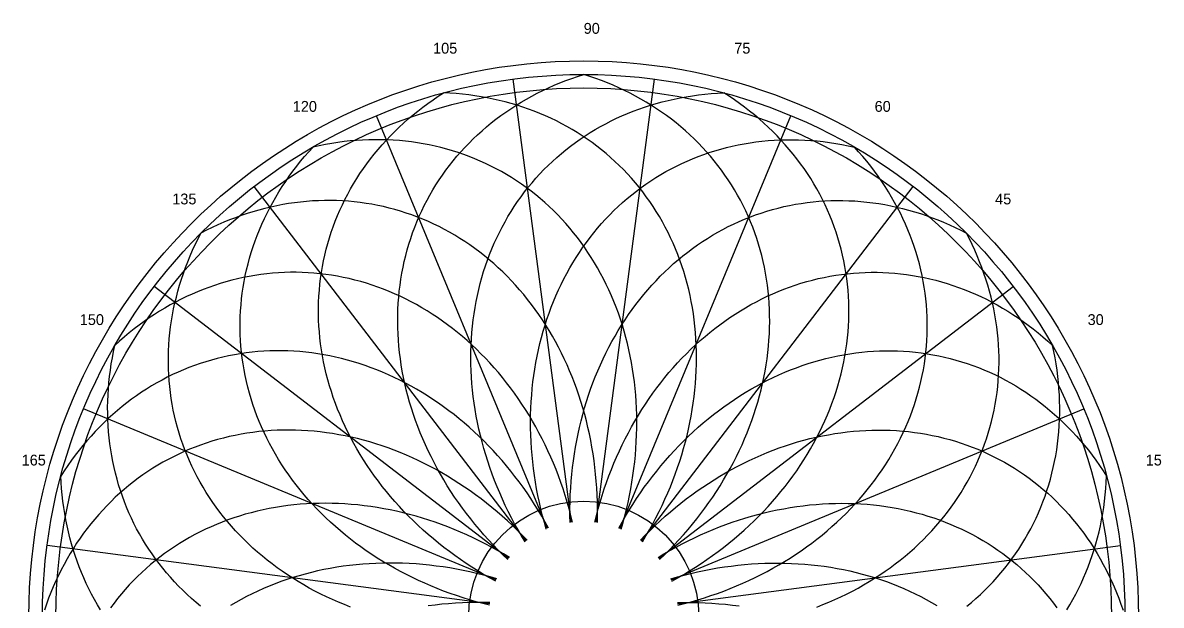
# Model space of a CAD drawing. Header units: millimetres. Extents: x -429 to 436, y -430 to 438.
# Drawn here: x -415 to 427, y 8 to 438 of the extents above; entities that cross this region are included whole.
import ezdxf

# ---------------------------------------------------------------- set-up
doc = ezdxf.new("R2010")
doc.units = ezdxf.units.MM

msp = doc.modelspace()

# ---------------------------------------------------------------- linework, layer by layer
at = {"layer": 'ARO'}
for radius in [410, 390]:
    msp.add_circle((0, 0), radius, dxfattribs=at)
at = {"layer": 'ARO_EJE'}
msp.add_circle((0, 0), 400, dxfattribs=at)
at = {"layer": 'CURVAS'}
for points in [[(-56.1105, 41.8523), (-59.7901, 45.4077), (-63.4004, 49.0214), (-66.9398, 52.6919), (-70.4068, 56.4177), (-73.8, 60.1971), (-77.1179, 64.0288), (-80.3593, 67.9109), (-83.5227, 71.842), (-86.6068, 75.8203), (-89.6104, 79.8444), (-92.5322, 83.9124), (-95.371, 88.0226), (-98.1256, 92.1735), (-100.7948, 96.3632), (-103.3776, 100.59), (-105.8729, 104.8521), (-108.2797, 109.1478), (-110.5968, 113.4753), (-112.8235, 117.8328), (-114.9587, 122.2185), (-117.0016, 126.6306), (-118.9512, 131.0671), (-120.807, 135.5264), (-122.5679, 140.0065), (-124.2333, 144.5055), (-125.8026, 149.0216), (-127.275, 153.553), (-128.6499, 158.0977), (-129.9268, 162.6538), (-131.1052, 167.2195), (-132.1845, 171.7928), (-133.1644, 176.3719), (-134.0443, 180.9548), (-134.8239, 185.5397), (-135.503, 190.1246), (-136.0812, 194.7076), (-136.5583, 199.2869), (-136.9341, 203.8605), (-137.2084, 208.4265), (-137.3811, 212.9831), (-137.4522, 217.5282), (-137.4216, 222.0601), (-137.2893, 226.5769), (-137.0554, 231.0767), (-136.7199, 235.5575), (-136.2831, 240.0176), (-135.7451, 244.4551), (-135.1062, 248.8681), (-134.3665, 253.2549), (-133.5264, 257.6135), (-132.5863, 261.9422), (-131.5465, 266.2392), (-130.4075, 270.5027), (-129.1697, 274.731), (-127.8337, 278.9221), (-126.4, 283.0745), (-124.8692, 287.1864), (-123.2419, 291.2561), (-121.5189, 295.2819), (-119.7008, 299.2621), (-117.7884, 303.195), (-115.7825, 307.0791), (-113.6839, 310.9127), (-111.4936, 314.6942), (-109.2123, 318.4221), (-106.8411, 322.0948), (-104.3809, 325.7108), (-101.8328, 329.2685), (-99.1978, 332.7665), (-96.477, 336.2034), (-93.6716, 339.5777), (-90.7827, 342.888), (-87.8115, 346.1329), (-84.7593, 349.3111), (-81.6272, 352.4213), (-78.4167, 355.4621), (-75.1291, 358.4323), (-71.7657, 361.3307), (-68.3279, 364.1561), (-64.8171, 366.9073), (-61.2348, 369.5831), (-57.5826, 372.1824), (-53.8619, 374.7042), (-50.0742, 377.1475), (-46.2211, 379.511), (-42.3044, 381.7941), (-38.3254, 383.9955), (-34.286, 386.1146), (-30.1878, 388.1503), (-26.0325, 390.1017), (-21.8218, 391.9683), (-17.5575, 393.749), (-13.2414, 395.4432), (-8.8752, 397.0502), (-4.4608, 398.5694), (0.0001, 400)], [(56.1105, 41.8523), (59.7901, 45.4077), (63.4004, 49.0214), (66.9398, 52.6919), (70.4068, 56.4177), (73.8, 60.1971), (77.1179, 64.0288), (80.3593, 67.9109), (83.5227, 71.842), (86.6068, 75.8203), (89.6104, 79.8444), (92.5322, 83.9124), (95.371, 88.0226), (98.1256, 92.1735), (100.7948, 96.3632), (103.3776, 100.59), (105.8729, 104.8521), (108.2797, 109.1478), (110.5968, 113.4753), (112.8235, 117.8328), (114.9587, 122.2185), (117.0016, 126.6306), (118.9512, 131.0671), (120.807, 135.5264), (122.5679, 140.0065), (124.2333, 144.5055), (125.8026, 149.0216), (127.275, 153.553), (128.6499, 158.0977), (129.9268, 162.6538), (131.1052, 167.2195), (132.1845, 171.7928), (133.1644, 176.3719), (134.0443, 180.9548), (134.8239, 185.5397), (135.503, 190.1246), (136.0812, 194.7076), (136.5583, 199.2869), (136.9341, 203.8605), (137.2084, 208.4265), (137.3811, 212.9831), (137.4522, 217.5282), (137.4216, 222.0601), (137.2893, 226.5769), (137.0554, 231.0767), (136.7199, 235.5575), (136.2831, 240.0176), (135.7451, 244.4551), (135.1062, 248.8681), (134.3665, 253.2549), (133.5264, 257.6135), (132.5863, 261.9422), (131.5465, 266.2392), (130.4075, 270.5027), (129.1697, 274.731), (127.8337, 278.9221), (126.4, 283.0745), (124.8692, 287.1864), (123.2419, 291.2561), (121.5189, 295.2819), (119.7008, 299.2621), (117.7884, 303.195), (115.7825, 307.0791), (113.6839, 310.9127), (111.4936, 314.6942), (109.2123, 318.4221), (106.8411, 322.0948), (104.3809, 325.7108), (101.8328, 329.2685), (99.1978, 332.7665), (96.477, 336.2034), (93.6716, 339.5777), (90.7827, 342.888), (87.8115, 346.1329), (84.7593, 349.3111), (81.6272, 352.4213), (78.4167, 355.4621), (75.1291, 358.4323), (71.7657, 361.3307), (68.3279, 364.1561), (64.8171, 366.9073), (61.2348, 369.5831), (57.5826, 372.1824), (53.8619, 374.7042), (50.0742, 377.1475), (46.2211, 379.511), (42.3044, 381.7941), (38.3254, 383.9955), (34.286, 386.1146), (30.1878, 388.1503), (26.0325, 390.1017), (21.8218, 391.9683), (17.5575, 393.749), (13.2414, 395.4432), (8.8752, 397.0502), (4.4608, 398.5694), (-0.0001, 400)], [(-65.0307, 25.9038), (-69.5052, 28.3857), (-73.9278, 30.9418), (-78.2965, 33.5712), (-82.6097, 36.2727), (-86.8655, 39.0451), (-91.0621, 41.8874), (-95.1978, 44.7984), (-99.2708, 47.7768), (-103.2795, 50.8213), (-107.2223, 53.9309), (-111.0974, 57.104), (-114.9032, 60.3395), (-118.6383, 63.636), (-122.301, 66.992), (-125.8897, 70.4063), (-129.4031, 73.8774), (-132.8397, 77.4039), (-136.1979, 80.9842), (-139.4765, 84.6169), (-142.6741, 88.3005), (-145.7892, 92.0335), (-148.8208, 95.8143), (-151.7674, 99.6413), (-154.6278, 103.513), (-157.4009, 107.4277), (-160.0856, 111.3838), (-162.6806, 115.3796), (-165.185, 119.4136), (-167.5976, 123.484), (-169.9175, 127.5891), (-172.1437, 131.7272), (-174.2753, 135.8967), (-176.3114, 140.0957), (-178.2511, 144.3226), (-180.0937, 148.5755), (-181.8384, 152.8527), (-183.4844, 157.1525), (-185.0311, 161.473), (-186.4779, 165.8124), (-187.824, 170.169), (-189.069, 174.5409), (-190.2124, 178.9263), (-191.2537, 183.3234), (-192.1924, 187.7304), (-193.0281, 192.1453), (-193.7605, 196.5665), (-194.3894, 200.9921), (-194.9144, 205.4201), (-195.3353, 209.8488), (-195.6519, 214.2764), (-195.8642, 218.7009), (-195.9719, 223.1206), (-195.9752, 227.5336), (-195.8739, 231.9381), (-195.6682, 236.3323), (-195.3581, 240.7143), (-194.9437, 245.0823), (-194.4252, 249.4344), (-193.8028, 253.769), (-193.0768, 258.0841), (-192.2475, 262.378), (-191.3153, 266.6489), (-190.2804, 270.8951), (-189.1434, 275.1146), (-187.9047, 279.3059), (-186.5648, 283.4672), (-185.1244, 287.5967), (-183.5839, 291.6927), (-181.944, 295.7535), (-180.2055, 299.7775), (-178.369, 303.7629), (-176.4353, 307.7081), (-174.4052, 311.6114), (-172.2795, 315.4713), (-170.0592, 319.2861), (-167.7451, 323.0543), (-165.3382, 326.7742), (-162.8396, 330.4444), (-160.2502, 334.0632), (-157.5711, 337.6293), (-154.8034, 341.1411), (-151.9484, 344.5971), (-149.0071, 347.996), (-145.9809, 351.3363), (-142.8709, 354.6166), (-139.6784, 357.8356), (-136.4049, 360.9919), (-133.0516, 364.0841), (-129.6199, 367.1112), (-126.1112, 370.0716), (-122.5271, 372.9644), (-118.869, 375.7881), (-115.1384, 378.5417), (-111.3369, 381.224), (-107.4661, 383.8339), (-103.5275, 386.3703)], [(43.3664, 54.9487), (46.0005, 59.3353), (48.5524, 63.7603), (51.0212, 68.2218), (53.4058, 72.7179), (55.7051, 77.2468), (57.9184, 81.8066), (60.0445, 86.3954), (62.0827, 91.0113), (64.032, 95.6523), (65.8918, 100.3166), (67.6611, 105.0022), (69.3394, 109.7072), (70.9258, 114.4295), (72.4197, 119.1673), (73.8205, 123.9185), (75.1277, 128.6813), (76.3406, 133.4536), (77.4588, 138.2333), (78.4817, 143.0187), (79.4091, 147.8075), (80.2404, 152.598), (80.9754, 157.388), (81.6138, 162.1756), (82.1551, 166.9588), (82.5994, 171.7355), (82.9463, 176.504), (83.1957, 181.262), (83.3476, 186.0077), (83.4018, 190.739), (83.3583, 195.4541), (83.2172, 200.151), (82.9785, 204.8276), (82.6423, 209.4822), (82.2087, 214.1126), (81.678, 218.717), (81.0503, 223.2936), (80.3259, 227.8403), (79.5052, 232.3553), (78.5884, 236.8367), (77.5759, 241.2827), (76.4682, 245.6914), (75.2656, 250.0609), (73.9688, 254.3896), (72.5783, 258.6754), (71.0946, 262.9168), (69.5183, 267.1119), (67.8501, 271.2589), (66.0907, 275.3562), (64.2409, 279.402), (62.3013, 283.3947), (60.2729, 287.3326), (58.1564, 291.2141), (55.9527, 295.0375), (53.6627, 298.8013), (51.2875, 302.5039), (48.8279, 306.1437), (46.2851, 309.7193), (43.6599, 313.2291), (40.9537, 316.6718), (38.1674, 320.0458), (35.3022, 323.3498), (32.3594, 326.5824), (29.3401, 329.7422), (26.2457, 332.828), (23.0773, 335.8384), (19.8363, 338.7722), (16.5241, 341.6282), (13.142, 344.4052), (9.6914, 347.1021), (6.1738, 349.7176), (2.5906, 352.2508), (-1.0566, 354.7006), (-4.7664, 357.066), (-8.5372, 359.3459), (-12.3675, 361.5395), (-16.2556, 363.6457), (-20.2, 365.6639), (-24.199, 367.593), (-28.2509, 369.4323), (-32.3541, 371.1811), (-36.5068, 372.8386), (-40.7074, 374.4041), (-44.954, 375.877), (-49.245, 377.2566), (-53.5785, 378.5424), (-57.9527, 379.7339), (-62.3658, 380.8306), (-66.816, 381.8319), (-71.3015, 382.7375), (-75.8203, 383.5471), (-80.3706, 384.2602), (-84.9505, 384.8766), (-89.5581, 385.396), (-94.1914, 385.8181), (-98.8486, 386.143), (-103.5277, 386.3703)], [(-43.3664, 54.9487), (-46.0005, 59.3353), (-48.5524, 63.7603), (-51.0212, 68.2218), (-53.4058, 72.7179), (-55.7051, 77.2468), (-57.9184, 81.8066), (-60.0445, 86.3954), (-62.0827, 91.0113), (-64.032, 95.6523), (-65.8918, 100.3166), (-67.6611, 105.0022), (-69.3394, 109.7072), (-70.9258, 114.4295), (-72.4197, 119.1673), (-73.8205, 123.9185), (-75.1277, 128.6813), (-76.3406, 133.4536), (-77.4588, 138.2333), (-78.4817, 143.0187), (-79.4091, 147.8075), (-80.2404, 152.598), (-80.9754, 157.388), (-81.6138, 162.1756), (-82.1551, 166.9588), (-82.5994, 171.7355), (-82.9463, 176.504), (-83.1957, 181.262), (-83.3476, 186.0077), (-83.4018, 190.739), (-83.3583, 195.4541), (-83.2172, 200.151), (-82.9785, 204.8276), (-82.6423, 209.4822), (-82.2087, 214.1126), (-81.678, 218.717), (-81.0503, 223.2936), (-80.3259, 227.8403), (-79.5052, 232.3553), (-78.5884, 236.8367), (-77.5759, 241.2827), (-76.4682, 245.6914), (-75.2656, 250.0609), (-73.9688, 254.3896), (-72.5783, 258.6754), (-71.0946, 262.9168), (-69.5183, 267.1119), (-67.8501, 271.2589), (-66.0907, 275.3562), (-64.2409, 279.402), (-62.3013, 283.3947), (-60.2729, 287.3326), (-58.1564, 291.2141), (-55.9527, 295.0375), (-53.6627, 298.8013), (-51.2875, 302.5039), (-48.8279, 306.1437), (-46.2851, 309.7193), (-43.6599, 313.2291), (-40.9537, 316.6718), (-38.1674, 320.0458), (-35.3022, 323.3498), (-32.3594, 326.5824), (-29.3401, 329.7422), (-26.2457, 332.828), (-23.0773, 335.8384), (-19.8363, 338.7722), (-16.5241, 341.6282), (-13.142, 344.4052), (-9.6914, 347.1021), (-6.1738, 349.7176), (-2.5906, 352.2508), (1.0566, 354.7006), (4.7664, 357.066), (8.5372, 359.3459), (12.3675, 361.5395), (16.2556, 363.6457), (20.2, 365.6639), (24.199, 367.593), (28.2509, 369.4323), (32.3541, 371.1811), (36.5068, 372.8386), (40.7074, 374.4041), (44.954, 375.877), (49.245, 377.2566), (53.5785, 378.5424), (57.9527, 379.7339), (62.3658, 380.8306), (66.816, 381.8319), (71.3015, 382.7375), (75.8203, 383.5471), (80.3706, 384.2602), (84.9505, 384.8766), (89.5581, 385.396), (94.1914, 385.8181), (98.8486, 386.143), (103.5277, 386.3703)], [(65.0307, 25.9038), (69.5052, 28.3857), (73.9278, 30.9418), (78.2965, 33.5712), (82.6097, 36.2727), (86.8655, 39.0451), (91.0621, 41.8874), (95.1978, 44.7984), (99.2708, 47.7768), (103.2795, 50.8213), (107.2223, 53.9309), (111.0974, 57.104), (114.9032, 60.3395), (118.6383, 63.636), (122.301, 66.992), (125.8897, 70.4063), (129.4031, 73.8774), (132.8397, 77.4039), (136.1979, 80.9842), (139.4765, 84.6169), (142.6741, 88.3005), (145.7892, 92.0335), (148.8208, 95.8143), (151.7674, 99.6413), (154.6278, 103.513), (157.4009, 107.4277), (160.0856, 111.3838), (162.6806, 115.3796), (165.185, 119.4136), (167.5976, 123.484), (169.9175, 127.5891), (172.1437, 131.7272), (174.2753, 135.8967), (176.3114, 140.0957), (178.2511, 144.3226), (180.0937, 148.5755), (181.8384, 152.8527), (183.4844, 157.1525), (185.0311, 161.473), (186.4779, 165.8124), (187.824, 170.169), (189.069, 174.5409), (190.2124, 178.9263), (191.2537, 183.3234), (192.1924, 187.7304), (193.0281, 192.1453), (193.7605, 196.5665), (194.3894, 200.9921), (194.9144, 205.4201), (195.3353, 209.8488), (195.6519, 214.2764), (195.8642, 218.7009), (195.9719, 223.1206), (195.9752, 227.5336), (195.8739, 231.9381), (195.6682, 236.3323), (195.3581, 240.7143), (194.9437, 245.0823), (194.4252, 249.4344), (193.8028, 253.769), (193.0768, 258.0841), (192.2475, 262.378), (191.3153, 266.6489), (190.2804, 270.8951), (189.1434, 275.1146), (187.9047, 279.3059), (186.5648, 283.4672), (185.1244, 287.5967), (183.5839, 291.6927), (181.944, 295.7535), (180.2055, 299.7775), (178.369, 303.7629), (176.4353, 307.7081), (174.4052, 311.6114), (172.2795, 315.4713), (170.0592, 319.2861), (167.7451, 323.0543), (165.3382, 326.7742), (162.8396, 330.4444), (160.2502, 334.0632), (157.5711, 337.6293), (154.8034, 341.1411), (151.9484, 344.5971), (149.0071, 347.996), (145.9809, 351.3363), (142.8709, 354.6166), (139.6784, 357.8356), (136.4049, 360.9919), (133.0516, 364.0841), (129.6199, 367.1112), (126.1112, 370.0716), (122.5271, 372.9644), (118.869, 375.7881), (115.1384, 378.5417), (111.3369, 381.224), (107.4661, 383.8339), (103.5275, 386.3703)], [(-69.5192, 8.1899), (-74.4837, 9.4292), (-79.4171, 10.7536), (-84.3175, 12.1627), (-89.1829, 13.6558), (-94.0112, 15.2323), (-98.8005, 16.8916), (-103.5486, 18.6329), (-108.2538, 20.4556), (-112.9139, 22.3589), (-117.5271, 24.342), (-122.0914, 26.4041), (-126.605, 28.5443), (-131.066, 30.7618), (-135.4725, 33.0555), (-139.8226, 35.4246), (-144.1147, 37.8681), (-148.3469, 40.385), (-152.5173, 42.9741), (-156.6244, 45.6345), (-160.6664, 48.365), (-164.6416, 51.1645), (-168.5484, 54.0319), (-172.3851, 56.9658), (-176.1501, 59.9652), (-179.8419, 63.0288), (-183.459, 66.1553), (-186.9998, 69.3433), (-190.4629, 72.5916), (-193.8468, 75.8989), (-197.1502, 79.2637), (-200.3716, 82.6847), (-203.5097, 86.1604), (-206.5632, 89.6893), (-209.5308, 93.2701), (-212.4114, 96.9012), (-215.2036, 100.5812), (-217.9064, 104.3084), (-220.5186, 108.0813), (-223.0392, 111.8985), (-225.467, 115.7582), (-227.8012, 119.6589), (-230.0406, 123.5989), (-232.1844, 127.5767), (-234.2318, 131.5906), (-236.1817, 135.6388), (-238.0335, 139.7198), (-239.7863, 143.8317), (-241.4395, 147.973), (-242.9922, 152.1419), (-244.444, 156.3366), (-245.7942, 160.5555), (-247.0422, 164.7967), (-248.1876, 169.0585), (-249.2297, 173.3391), (-250.1683, 177.6368), (-251.0028, 181.9497), (-251.7331, 186.2761), (-252.3587, 190.6142), (-252.8794, 194.9621), (-253.295, 199.3181), (-253.6053, 203.6804), (-253.8102, 208.047), (-253.9095, 212.4163), (-253.9034, 216.7864), (-253.7917, 221.1555), (-253.5745, 225.5217), (-253.2519, 229.8834), (-252.8241, 234.2385), (-252.2911, 238.5854), (-251.6532, 242.9222), (-250.9108, 247.2471), (-250.0641, 251.5583), (-249.1134, 255.8541), (-248.0592, 260.1326), (-246.9019, 264.3922), (-245.6419, 268.6308), (-244.2799, 272.847), (-242.8162, 277.0388), (-241.2517, 281.2045), (-239.5869, 285.3425), (-237.8225, 289.4509), (-235.9592, 293.5281), (-233.9978, 297.5724), (-231.9392, 301.5822), (-229.7842, 305.5556), (-227.5337, 309.4912), (-225.1886, 313.3872), (-222.7498, 317.242), (-220.2185, 321.0541), (-217.5957, 324.8218), (-214.8824, 328.5435), (-212.0798, 332.2179), (-209.189, 335.8432), (-206.2113, 339.418), (-203.1478, 342.9408), (-199.9999, 346.4102)], [(27.6669, 64.3004), (29.0759, 69.2193), (30.3957, 74.154), (31.6256, 79.1024), (32.7652, 84.0626), (33.8141, 89.0322), (34.7717, 94.0095), (35.6378, 98.9922), (36.4118, 103.9783), (37.0935, 108.9658), (37.6827, 113.9525), (38.1791, 118.9363), (38.5824, 123.9153), (38.8925, 128.8874), (39.1093, 133.8504), (39.2327, 138.8023), (39.2626, 143.7411), (39.199, 148.6646), (39.042, 153.571), (38.7916, 158.458), (38.4479, 163.3237), (38.011, 168.1661), (37.4812, 172.9831), (36.8587, 177.7728), (36.1437, 182.5331), (35.3364, 187.2621), (34.4374, 191.9578), (33.4469, 196.6183), (32.3653, 201.2416), (31.193, 205.8257), (29.9307, 210.3689), (28.5788, 214.8692), (27.1378, 219.3247), (25.6083, 223.7336), (23.9911, 228.0941), (22.2868, 232.4043), (20.496, 236.6624), (18.6195, 240.8667), (16.6581, 245.0154), (14.6127, 249.1069), (12.484, 253.1393), (10.273, 257.111), (7.9805, 261.0205), (5.6076, 264.866), (3.1551, 268.6459), (0.6242, 272.3587), (-1.9841, 276.0029), (-4.6688, 279.5769), (-7.4287, 283.0792), (-10.2626, 286.5084), (-13.1695, 289.863), (-16.148, 293.1418), (-19.197, 296.3432), (-22.3152, 299.466), (-25.5012, 302.5088), (-28.7539, 305.4705), (-32.0717, 308.3497), (-35.4533, 311.1453), (-38.8974, 313.8561), (-42.4025, 316.481), (-45.9671, 319.019), (-49.5897, 321.4688), (-53.2689, 323.8296), (-57.0032, 326.1003), (-60.7909, 328.28), (-64.6304, 330.3678), (-68.5203, 332.3628), (-72.4589, 334.2643), (-76.4445, 336.0713), (-80.4755, 337.7832), (-84.5502, 339.3992), (-88.6669, 340.9187), (-92.8239, 342.341), (-97.0195, 343.6656), (-101.2519, 344.8919), (-105.5194, 346.0194), (-109.8202, 347.0475), (-114.1525, 347.976), (-118.5145, 348.8044), (-122.9044, 349.5324), (-127.3204, 350.1595), (-131.7606, 350.6858), (-136.2232, 351.1107), (-140.7064, 351.4343), (-145.2082, 351.6564), (-149.7268, 351.7768), (-154.2604, 351.7955), (-158.807, 351.7126), (-163.3647, 351.528), (-167.9317, 351.2419), (-172.5061, 350.8543), (-177.0859, 350.3654), (-181.6692, 349.7754), (-186.2543, 349.0846), (-190.839, 348.2932), (-195.4216, 347.4016), (-200.0001, 346.4101)], [(-27.6669, 64.3004), (-29.0759, 69.2193), (-30.3957, 74.154), (-31.6256, 79.1024), (-32.7652, 84.0626), (-33.8141, 89.0322), (-34.7717, 94.0095), (-35.6378, 98.9922), (-36.4118, 103.9783), (-37.0935, 108.9658), (-37.6827, 113.9525), (-38.1791, 118.9363), (-38.5824, 123.9153), (-38.8925, 128.8874), (-39.1093, 133.8504), (-39.2327, 138.8023), (-39.2626, 143.7411), (-39.199, 148.6646), (-39.042, 153.571), (-38.7916, 158.458), (-38.4479, 163.3237), (-38.011, 168.1661), (-37.4812, 172.9831), (-36.8587, 177.7728), (-36.1437, 182.5331), (-35.3364, 187.2621), (-34.4374, 191.9578), (-33.4469, 196.6183), (-32.3653, 201.2416), (-31.193, 205.8257), (-29.9307, 210.3689), (-28.5788, 214.8692), (-27.1378, 219.3247), (-25.6083, 223.7336), (-23.9911, 228.0941), (-22.2868, 232.4043), (-20.496, 236.6624), (-18.6195, 240.8667), (-16.6581, 245.0154), (-14.6127, 249.1069), (-12.484, 253.1393), (-10.273, 257.111), (-7.9805, 261.0205), (-5.6076, 264.866), (-3.1551, 268.6459), (-0.6242, 272.3587), (1.9841, 276.0029), (4.6688, 279.5769), (7.4287, 283.0792), (10.2626, 286.5084), (13.1695, 289.863), (16.148, 293.1418), (19.197, 296.3432), (22.3152, 299.466), (25.5012, 302.5088), (28.7539, 305.4705), (32.0717, 308.3497), (35.4533, 311.1453), (38.8974, 313.8561), (42.4025, 316.481), (45.9671, 319.019), (49.5897, 321.4688), (53.2689, 323.8296), (57.0032, 326.1003), (60.7909, 328.28), (64.6304, 330.3678), (68.5203, 332.3628), (72.4589, 334.2643), (76.4445, 336.0713), (80.4755, 337.7832), (84.5502, 339.3992), (88.6669, 340.9187), (92.8239, 342.341), (97.0195, 343.6656), (101.2519, 344.8919), (105.5194, 346.0194), (109.8202, 347.0475), (114.1525, 347.976), (118.5145, 348.8044), (122.9044, 349.5324), (127.3204, 350.1595), (131.7606, 350.6858), (136.2232, 351.1107), (140.7064, 351.4343), (145.2082, 351.6564), (149.7268, 351.7768), (154.2604, 351.7955), (158.807, 351.7126), (163.3647, 351.528), (167.9317, 351.2419), (172.5061, 350.8543), (177.0859, 350.3654), (181.6692, 349.7754), (186.2543, 349.0846), (190.839, 348.2932), (195.4216, 347.4016), (200.0001, 346.4101)], [(69.5192, 8.1899), (74.4837, 9.4292), (79.4171, 10.7536), (84.3175, 12.1627), (89.1829, 13.6558), (94.0112, 15.2323), (98.8005, 16.8916), (103.5486, 18.6329), (108.2538, 20.4556), (112.9139, 22.3589), (117.5271, 24.342), (122.0914, 26.4041), (126.605, 28.5443), (131.066, 30.7618), (135.4725, 33.0555), (139.8226, 35.4246), (144.1147, 37.8681), (148.3469, 40.385), (152.5173, 42.9741), (156.6244, 45.6345), (160.6664, 48.365), (164.6416, 51.1645), (168.5484, 54.0319), (172.3851, 56.9658), (176.1501, 59.9652), (179.8419, 63.0288), (183.459, 66.1553), (186.9998, 69.3433), (190.4629, 72.5916), (193.8468, 75.8989), (197.1502, 79.2637), (200.3716, 82.6847), (203.5097, 86.1604), (206.5632, 89.6893), (209.5308, 93.2701), (212.4114, 96.9012), (215.2036, 100.5812), (217.9064, 104.3084), (220.5186, 108.0813), (223.0392, 111.8985), (225.467, 115.7582), (227.8012, 119.6589), (230.0406, 123.5989), (232.1844, 127.5767), (234.2318, 131.5906), (236.1817, 135.6388), (238.0335, 139.7198), (239.7863, 143.8317), (241.4395, 147.973), (242.9922, 152.1419), (244.444, 156.3366), (245.7942, 160.5555), (247.0422, 164.7967), (248.1876, 169.0585), (249.2297, 173.3391), (250.1683, 177.6368), (251.0028, 181.9497), (251.7331, 186.2761), (252.3587, 190.6142), (252.8794, 194.9621), (253.295, 199.3181), (253.6053, 203.6804), (253.8102, 208.047), (253.9095, 212.4163), (253.9034, 216.7864), (253.7917, 221.1555), (253.5745, 225.5217), (253.2519, 229.8834), (252.8241, 234.2385), (252.2911, 238.5854), (251.6532, 242.9222), (250.9108, 247.2471), (250.0641, 251.5583), (249.1134, 255.8541), (248.0592, 260.1326), (246.9019, 264.3922), (245.6419, 268.6308), (244.2799, 272.847), (242.8162, 277.0388), (241.2517, 281.2045), (239.5869, 285.3425), (237.8225, 289.4509), (235.9592, 293.5281), (233.9978, 297.5724), (231.9392, 301.5822), (229.7842, 305.5556), (227.5337, 309.4912), (225.1886, 313.3872), (222.7498, 317.242), (220.2185, 321.0541), (217.5957, 324.8218), (214.8824, 328.5435), (212.0798, 332.2179), (209.189, 335.8432), (206.2113, 339.418), (203.1478, 342.9408), (199.9999, 346.4102)], [(10.082, 69.2701), (10.1699, 74.3861), (10.1675, 79.4943), (10.0748, 84.5924), (9.8918, 89.6785), (9.6187, 94.7503), (9.2555, 99.8058), (8.8024, 104.8429), (8.2595, 109.8594), (7.6272, 114.8534), (6.9056, 119.8226), (6.0952, 124.7652), (5.1961, 129.6789), (4.2088, 134.5618), (3.1337, 139.4118), (1.9712, 144.2269), (0.7218, 149.0051), (-0.6139, 153.7445), (-2.0354, 158.443), (-3.5421, 163.0987), (-5.1335, 167.7096), (-6.8087, 172.2739), (-8.5672, 176.7897), (-10.4082, 181.2551), (-12.3309, 185.6681), (-14.3346, 190.027), (-16.4184, 194.3301), (-18.5814, 198.5754), (-20.8227, 202.7612), (-23.1415, 206.8858), (-25.5367, 210.9474), (-28.0073, 214.9444), (-30.5523, 218.8752), (-33.1708, 222.738), (-35.8614, 226.5313), (-38.6233, 230.2535), (-41.4551, 233.903), (-44.3558, 237.4784), (-47.3241, 240.9782), (-50.3588, 244.4008), (-53.4587, 247.7449), (-56.6223, 251.009), (-59.8485, 254.1919), (-63.1359, 257.2922), (-66.4831, 260.3087), (-69.8887, 263.2399), (-73.3513, 266.0848), (-76.8695, 268.8422), (-80.4418, 271.5108), (-84.0668, 274.0897), (-87.7428, 276.5777), (-91.4685, 278.9738), (-95.2421, 281.277), (-99.0623, 283.4863), (-102.9274, 285.6009), (-106.8357, 287.6198), (-110.7856, 289.5422), (-114.7756, 291.3673), (-118.804, 293.0943), (-122.869, 294.7226), (-126.969, 296.2515), (-131.1023, 297.6802), (-135.2671, 299.0083), (-139.4618, 300.2352), (-143.6846, 301.3603), (-147.9337, 302.3832), (-152.2074, 303.3035), (-156.5039, 304.1208), (-160.8213, 304.8347), (-165.158, 305.4449), (-169.5122, 305.9513), (-173.8819, 306.3535), (-178.2654, 306.6515), (-182.6608, 306.845), (-187.0664, 306.9341), (-191.4803, 306.9186), (-195.9007, 306.7986), (-200.3256, 306.5742), (-204.7534, 306.2454), (-209.1822, 305.8123), (-213.61, 305.2752), (-218.0351, 304.6343), (-222.4557, 303.8898), (-226.8698, 303.042), (-231.2757, 302.0913), (-235.6715, 301.0381), (-240.0555, 299.8829), (-244.4257, 298.626), (-248.7803, 297.2681), (-253.1177, 295.8097), (-257.4358, 294.2513), (-261.733, 292.5938), (-266.0075, 290.8376), (-270.2575, 288.9837), (-274.4812, 287.0326), (-278.6769, 284.9854), (-282.8428, 282.8426)], [(-10.082, 69.2701), (-10.1699, 74.3861), (-10.1675, 79.4943), (-10.0748, 84.5924), (-9.8918, 89.6785), (-9.6187, 94.7503), (-9.2555, 99.8058), (-8.8024, 104.8429), (-8.2595, 109.8594), (-7.6272, 114.8534), (-6.9056, 119.8226), (-6.0952, 124.7652), (-5.1961, 129.6789), (-4.2088, 134.5618), (-3.1337, 139.4118), (-1.9712, 144.2269), (-0.7218, 149.0051), (0.6139, 153.7445), (2.0354, 158.443), (3.5421, 163.0987), (5.1335, 167.7096), (6.8087, 172.2739), (8.5672, 176.7897), (10.4082, 181.2551), (12.3309, 185.6681), (14.3346, 190.027), (16.4184, 194.3301), (18.5814, 198.5754), (20.8227, 202.7612), (23.1415, 206.8858), (25.5367, 210.9474), (28.0073, 214.9444), (30.5523, 218.8752), (33.1708, 222.738), (35.8614, 226.5313), (38.6233, 230.2535), (41.4551, 233.903), (44.3558, 237.4784), (47.3241, 240.9782), (50.3588, 244.4008), (53.4587, 247.7449), (56.6223, 251.009), (59.8485, 254.1919), (63.1359, 257.2922), (66.4831, 260.3087), (69.8887, 263.2399), (73.3513, 266.0848), (76.8695, 268.8422), (80.4418, 271.5108), (84.0668, 274.0897), (87.7428, 276.5777), (91.4685, 278.9738), (95.2421, 281.277), (99.0623, 283.4863), (102.9274, 285.6009), (106.8357, 287.6198), (110.7856, 289.5422), (114.7756, 291.3673), (118.804, 293.0943), (122.869, 294.7226), (126.969, 296.2515), (131.1023, 297.6802), (135.2671, 299.0083), (139.4618, 300.2352), (143.6846, 301.3603), (147.9337, 302.3832), (152.2074, 303.3035), (156.5039, 304.1208), (160.8213, 304.8347), (165.158, 305.4449), (169.5122, 305.9513), (173.8819, 306.3535), (178.2654, 306.6515), (182.6608, 306.845), (187.0664, 306.9341), (191.4803, 306.9186), (195.9007, 306.7986), (200.3256, 306.5742), (204.7534, 306.2454), (209.1822, 305.8123), (213.61, 305.2752), (218.0351, 304.6343), (222.4557, 303.8898), (226.8698, 303.042), (231.2757, 302.0913), (235.6715, 301.0381), (240.0555, 299.8829), (244.4257, 298.626), (248.7803, 297.2681), (253.1177, 295.8097), (257.4358, 294.2513), (261.733, 292.5938), (266.0075, 290.8376), (270.2575, 288.9837), (274.4812, 287.0326), (278.6769, 284.9854), (282.8428, 282.8426)], [(-172.2739, 6.8087), (-176.7897, 8.5672), (-181.2551, 10.4082), (-185.6681, 12.3309), (-190.027, 14.3346), (-194.3301, 16.4184), (-198.5754, 18.5814), (-202.7612, 20.8227), (-206.8858, 23.1415), (-210.9474, 25.5367), (-214.9444, 28.0073), (-218.8752, 30.5523), (-222.738, 33.1708), (-226.5313, 35.8614), (-230.2535, 38.6233), (-233.903, 41.4551), (-237.4784, 44.3558), (-240.9782, 47.3241), (-244.4008, 50.3588), (-247.7449, 53.4587), (-251.009, 56.6223), (-254.1919, 59.8485), (-257.2922, 63.1359), (-260.3087, 66.4831), (-263.2399, 69.8887), (-266.0848, 73.3513), (-268.8422, 76.8695), (-271.5108, 80.4418), (-274.0897, 84.0668), (-276.5777, 87.7428), (-278.9738, 91.4685), (-281.277, 95.2421), (-283.4863, 99.0623), (-285.6009, 102.9274), (-287.6198, 106.8357), (-289.5422, 110.7856), (-291.3673, 114.7756), (-293.0943, 118.804), (-294.7226, 122.869), (-296.2515, 126.969), (-297.6802, 131.1023), (-299.0083, 135.2671), (-300.2352, 139.4618), (-301.3603, 143.6846), (-302.3832, 147.9337), (-303.3035, 152.2074), (-304.1208, 156.5039), (-304.8347, 160.8213), (-305.4449, 165.158), (-305.9513, 169.5122), (-306.3535, 173.8819), (-306.6515, 178.2654), (-306.845, 182.6608), (-306.9341, 187.0664), (-306.9186, 191.4803), (-306.7986, 195.9007), (-306.5742, 200.3256), (-306.2454, 204.7534), (-305.8123, 209.1822), (-305.2752, 213.61), (-304.6343, 218.0351), (-303.8898, 222.4557), (-303.042, 226.8698), (-302.0913, 231.2757), (-301.0381, 235.6715), (-299.8829, 240.0555), (-298.626, 244.4257), (-297.2681, 248.7803), (-295.8097, 253.1177), (-294.2513, 257.4358), (-292.5938, 261.733), (-290.8376, 266.0075), (-288.9837, 270.2575), (-287.0326, 274.4812), (-284.9854, 278.6769), (-282.8426, 282.8428)], [(172.2739, 6.8087), (176.7897, 8.5672), (181.2551, 10.4082), (185.6681, 12.3309), (190.027, 14.3346), (194.3301, 16.4184), (198.5754, 18.5814), (202.7612, 20.8227), (206.8858, 23.1415), (210.9474, 25.5367), (214.9444, 28.0073), (218.8752, 30.5523), (222.738, 33.1708), (226.5313, 35.8614), (230.2535, 38.6233), (233.903, 41.4551), (237.4784, 44.3558), (240.9782, 47.3241), (244.4008, 50.3588), (247.7449, 53.4587), (251.009, 56.6223), (254.1919, 59.8485), (257.2922, 63.1359), (260.3087, 66.4831), (263.2399, 69.8887), (266.0848, 73.3513), (268.8422, 76.8695), (271.5108, 80.4418), (274.0897, 84.0668), (276.5777, 87.7428), (278.9738, 91.4685), (281.277, 95.2421), (283.4863, 99.0623), (285.6009, 102.9274), (287.6198, 106.8357), (289.5422, 110.7856), (291.3673, 114.7756), (293.0943, 118.804), (294.7226, 122.869), (296.2515, 126.969), (297.6802, 131.1023), (299.0083, 135.2671), (300.2352, 139.4618), (301.3603, 143.6846), (302.3832, 147.9337), (303.3035, 152.2074), (304.1208, 156.5039), (304.8347, 160.8213), (305.4449, 165.158), (305.9513, 169.5122), (306.3535, 173.8819), (306.6515, 178.2654), (306.845, 182.6608), (306.9341, 187.0664), (306.9186, 191.4803), (306.7986, 195.9007), (306.5742, 200.3256), (306.2454, 204.7534), (305.8123, 209.1822), (305.2752, 213.61), (304.6343, 218.0351), (303.8898, 222.4557), (303.042, 226.8698), (302.0913, 231.2757), (301.0381, 235.6715), (299.8829, 240.0555), (298.626, 244.4257), (297.2681, 248.7803), (295.8097, 253.1177), (294.2513, 257.4358), (292.5938, 261.733), (290.8376, 266.0075), (288.9837, 270.2575), (287.0326, 274.4812), (284.9854, 278.6769), (282.8426, 282.8428)], [(-8.1899, 69.5192), (-9.4292, 74.4837), (-10.7536, 79.4171), (-12.1627, 84.3175), (-13.6558, 89.1829), (-15.2323, 94.0112), (-16.8916, 98.8005), (-18.6329, 103.5486), (-20.4556, 108.2538), (-22.3589, 112.9139), (-24.342, 117.5271), (-26.4041, 122.0914), (-28.5443, 126.605), (-30.7618, 131.066), (-33.0555, 135.4725), (-35.4246, 139.8226), (-37.8681, 144.1147), (-40.385, 148.3469), (-42.9741, 152.5173), (-45.6345, 156.6244), (-48.365, 160.6664), (-51.1645, 164.6416), (-54.0319, 168.5484), (-56.9658, 172.3851), (-59.9652, 176.1501), (-63.0288, 179.8419), (-66.1553, 183.459), (-69.3433, 186.9998), (-72.5916, 190.4629), (-75.8989, 193.8468), (-79.2637, 197.1502), (-82.6847, 200.3716), (-86.1604, 203.5097), (-89.6893, 206.5632), (-93.2701, 209.5308), (-96.9012, 212.4114), (-100.5812, 215.2036), (-104.3084, 217.9064), (-108.0813, 220.5186), (-111.8985, 223.0392), (-115.7582, 225.467), (-119.6589, 227.8012), (-123.5989, 230.0406), (-127.5767, 232.1844), (-131.5906, 234.2318), (-135.6388, 236.1817), (-139.7198, 238.0335), (-143.8317, 239.7863), (-147.973, 241.4395), (-152.1419, 242.9922), (-156.3366, 244.444), (-160.5555, 245.7942), (-164.7967, 247.0422), (-169.0585, 248.1876), (-173.3391, 249.2297), (-177.6368, 250.1683), (-181.9497, 251.0028), (-186.2761, 251.7331), (-190.6142, 252.3587), (-194.9621, 252.8794), (-199.3181, 253.295), (-203.6804, 253.6053), (-208.047, 253.8102), (-212.4163, 253.9095), (-216.7864, 253.9034), (-221.1555, 253.7917), (-225.5217, 253.5745), (-229.8834, 253.2519), (-234.2385, 252.8241), (-238.5854, 252.2911), (-242.9222, 251.6532), (-247.2471, 250.9108), (-251.5583, 250.0641), (-255.8541, 249.1134), (-260.1326, 248.0592), (-264.3922, 246.9019), (-268.6308, 245.6419), (-272.847, 244.2799), (-277.0388, 242.8162), (-281.2045, 241.2517), (-285.3425, 239.5869), (-289.4509, 237.8225), (-293.5281, 235.9592), (-297.5724, 233.9978), (-301.5822, 231.9392), (-305.5556, 229.7842), (-309.4912, 227.5337), (-313.3872, 225.1886), (-317.242, 222.7498), (-321.0541, 220.2185), (-324.8218, 217.5957), (-328.5435, 214.8824), (-332.2179, 212.0798), (-335.8432, 209.189), (-339.418, 206.2113), (-342.9408, 203.1478), (-346.4102, 199.9999)], [(8.1899, 69.5192), (9.4292, 74.4837), (10.7536, 79.4171), (12.1627, 84.3175), (13.6558, 89.1829), (15.2323, 94.0112), (16.8916, 98.8005), (18.6329, 103.5486), (20.4556, 108.2538), (22.3589, 112.9139), (24.342, 117.5271), (26.4041, 122.0914), (28.5443, 126.605), (30.7618, 131.066), (33.0555, 135.4725), (35.4246, 139.8226), (37.8681, 144.1147), (40.385, 148.3469), (42.9741, 152.5173), (45.6345, 156.6244), (48.365, 160.6664), (51.1645, 164.6416), (54.0319, 168.5484), (56.9658, 172.3851), (59.9652, 176.1501), (63.0288, 179.8419), (66.1553, 183.459), (69.3433, 186.9998), (72.5916, 190.4629), (75.8989, 193.8468), (79.2637, 197.1502), (82.6847, 200.3716), (86.1604, 203.5097), (89.6893, 206.5632), (93.2701, 209.5308), (96.9012, 212.4114), (100.5812, 215.2036), (104.3084, 217.9064), (108.0813, 220.5186), (111.8985, 223.0392), (115.7582, 225.467), (119.6589, 227.8012), (123.5989, 230.0406), (127.5767, 232.1844), (131.5906, 234.2318), (135.6388, 236.1817), (139.7198, 238.0335), (143.8317, 239.7863), (147.973, 241.4395), (152.1419, 242.9922), (156.3366, 244.444), (160.5555, 245.7942), (164.7967, 247.0422), (169.0585, 248.1876), (173.3391, 249.2297), (177.6368, 250.1683), (181.9497, 251.0028), (186.2761, 251.7331), (190.6142, 252.3587), (194.9621, 252.8794), (199.3181, 253.295), (203.6804, 253.6053), (208.047, 253.8102), (212.4163, 253.9095), (216.7864, 253.9034), (221.1555, 253.7917), (225.5217, 253.5745), (229.8834, 253.2519), (234.2385, 252.8241), (238.5854, 252.2911), (242.9222, 251.6532), (247.2471, 250.9108), (251.5583, 250.0641), (255.8541, 249.1134), (260.1326, 248.0592), (264.3922, 246.9019), (268.6308, 245.6419), (272.847, 244.2799), (277.0388, 242.8162), (281.2045, 241.2517), (285.3425, 239.5869), (289.4509, 237.8225), (293.5281, 235.9592), (297.5724, 233.9978), (301.5822, 231.9392), (305.5556, 229.7842), (309.4912, 227.5337), (313.3872, 225.1886), (317.242, 222.7498), (321.0541, 220.2185), (324.8218, 217.5957), (328.5435, 214.8824), (332.2179, 212.0798), (335.8432, 209.189), (339.418, 206.2113), (342.9408, 203.1478), (346.4102, 199.9999)], [(-25.9038, 65.0307), (-28.3857, 69.5052), (-30.9418, 73.9278), (-33.5712, 78.2965), (-36.2727, 82.6097), (-39.0451, 86.8655), (-41.8874, 91.0621), (-44.7984, 95.1978), (-47.7768, 99.2708), (-50.8213, 103.2795), (-53.9309, 107.2223), (-57.104, 111.0974), (-60.3395, 114.9032), (-63.636, 118.6383), (-66.992, 122.301), (-70.4063, 125.8897), (-73.8774, 129.4031), (-77.4039, 132.8397), (-80.9842, 136.1979), (-84.6169, 139.4765), (-88.3005, 142.6741), (-92.0335, 145.7892), (-95.8143, 148.8208), (-99.6413, 151.7674), (-103.513, 154.6278), (-107.4277, 157.4009), (-111.3838, 160.0856), (-115.3796, 162.6806), (-119.4136, 165.185), (-123.484, 167.5976), (-127.5891, 169.9175), (-131.7272, 172.1437), (-135.8967, 174.2753), (-140.0957, 176.3114), (-144.3226, 178.2511), (-148.5755, 180.0937), (-152.8527, 181.8384), (-157.1525, 183.4844), (-161.473, 185.0311), (-165.8124, 186.4779), (-170.169, 187.824), (-174.5409, 189.069), (-178.9263, 190.2124), (-183.3234, 191.2537), (-187.7304, 192.1924), (-192.1453, 193.0281), (-196.5665, 193.7605), (-200.9921, 194.3894), (-205.4201, 194.9144), (-209.8488, 195.3353), (-214.2764, 195.6519), (-218.7009, 195.8642), (-223.1206, 195.9719), (-227.5336, 195.9752), (-231.9381, 195.8739), (-236.3323, 195.6682), (-240.7143, 195.3581), (-245.0823, 194.9437), (-249.4344, 194.4252), (-253.769, 193.8028), (-258.0841, 193.0768), (-262.378, 192.2475), (-266.6489, 191.3153), (-270.8951, 190.2804), (-275.1146, 189.1434), (-279.3059, 187.9047), (-283.4672, 186.5648), (-287.5967, 185.1244), (-291.6927, 183.5839), (-295.7535, 181.944), (-299.7775, 180.2055), (-303.7629, 178.369), (-307.7081, 176.4353), (-311.6114, 174.4052), (-315.4713, 172.2795), (-319.2861, 170.0592), (-323.0543, 167.7451), (-326.7742, 165.3382), (-330.4444, 162.8396), (-334.0632, 160.2502), (-337.6293, 157.5711), (-341.1411, 154.8034), (-344.5971, 151.9484), (-347.996, 149.0071), (-351.3363, 145.9809), (-354.6166, 142.8709), (-357.8356, 139.6784), (-360.9919, 136.4049), (-364.0841, 133.0516), (-367.1112, 129.6199), (-370.0716, 126.1112), (-372.9644, 122.5271), (-375.7881, 118.869), (-378.5417, 115.1384), (-381.224, 111.3369), (-383.8339, 107.4661), (-386.3703, 103.5275)], [(-283.0792, 7.4287), (-286.5084, 10.2626), (-289.863, 13.1695), (-293.1418, 16.148), (-296.3432, 19.197), (-299.466, 22.3152), (-302.5088, 25.5012), (-305.4705, 28.7539), (-308.3497, 32.0717), (-311.1453, 35.4533), (-313.8561, 38.8974), (-316.481, 42.4025), (-319.019, 45.9671), (-321.4688, 49.5897), (-323.8296, 53.2689), (-326.1003, 57.0032), (-328.28, 60.7909), (-330.3678, 64.6304), (-332.3628, 68.5203), (-334.2643, 72.4589), (-336.0713, 76.4445), (-337.7832, 80.4755), (-339.3992, 84.5502), (-340.9187, 88.6669), (-342.341, 92.8239), (-343.6656, 97.0195), (-344.8919, 101.2519), (-346.0194, 105.5194), (-347.0475, 109.8202), (-347.976, 114.1525), (-348.8044, 118.5145), (-349.5324, 122.9044), (-350.1595, 127.3204), (-350.6858, 131.7606), (-351.1107, 136.2232), (-351.4343, 140.7064), (-351.6564, 145.2082), (-351.7768, 149.7268), (-351.7955, 154.2604), (-351.7126, 158.807), (-351.528, 163.3647), (-351.2419, 167.9317), (-350.8543, 172.5061), (-350.3654, 177.0859), (-349.7754, 181.6692), (-349.0846, 186.2543), (-348.2932, 190.839), (-347.4016, 195.4216), (-346.4101, 200.0001)], [(25.9038, 65.0307), (28.3857, 69.5052), (30.9418, 73.9278), (33.5712, 78.2965), (36.2727, 82.6097), (39.0451, 86.8655), (41.8874, 91.0621), (44.7984, 95.1978), (47.7768, 99.2708), (50.8213, 103.2795), (53.9309, 107.2223), (57.104, 111.0974), (60.3395, 114.9032), (63.636, 118.6383), (66.992, 122.301), (70.4063, 125.8897), (73.8774, 129.4031), (77.4039, 132.8397), (80.9842, 136.1979), (84.6169, 139.4765), (88.3005, 142.6741), (92.0335, 145.7892), (95.8143, 148.8208), (99.6413, 151.7674), (103.513, 154.6278), (107.4277, 157.4009), (111.3838, 160.0856), (115.3796, 162.6806), (119.4136, 165.185), (123.484, 167.5976), (127.5891, 169.9175), (131.7272, 172.1437), (135.8967, 174.2753), (140.0957, 176.3114), (144.3226, 178.2511), (148.5755, 180.0937), (152.8527, 181.8384), (157.1525, 183.4844), (161.473, 185.0311), (165.8124, 186.4779), (170.169, 187.824), (174.5409, 189.069), (178.9263, 190.2124), (183.3234, 191.2537), (187.7304, 192.1924), (192.1453, 193.0281), (196.5665, 193.7605), (200.9921, 194.3894), (205.4201, 194.9144), (209.8488, 195.3353), (214.2764, 195.6519), (218.7009, 195.8642), (223.1206, 195.9719), (227.5336, 195.9752), (231.9381, 195.8739), (236.3323, 195.6682), (240.7143, 195.3581), (245.0823, 194.9437), (249.4344, 194.4252), (253.769, 193.8028), (258.0841, 193.0768), (262.378, 192.2475), (266.6489, 191.3153), (270.8951, 190.2804), (275.1146, 189.1434), (279.3059, 187.9047), (283.4672, 186.5648), (287.5967, 185.1244), (291.6927, 183.5839), (295.7535, 181.944), (299.7775, 180.2055), (303.7629, 178.369), (307.7081, 176.4353), (311.6114, 174.4052), (315.4713, 172.2795), (319.2861, 170.0592), (323.0543, 167.7451), (326.7742, 165.3382), (330.4444, 162.8396), (334.0632, 160.2502), (337.6293, 157.5711), (341.1411, 154.8034), (344.5971, 151.9484), (347.996, 149.0071), (351.3363, 145.9809), (354.6166, 142.8709), (357.8356, 139.6784), (360.9919, 136.4049), (364.0841, 133.0516), (367.1112, 129.6199), (370.0716, 126.1112), (372.9644, 122.5271), (375.7881, 118.869), (378.5417, 115.1384), (381.224, 111.3369), (383.8339, 107.4661), (386.3703, 103.5275)], [(283.0792, 7.4287), (286.5084, 10.2626), (289.863, 13.1695), (293.1418, 16.148), (296.3432, 19.197), (299.466, 22.3152), (302.5088, 25.5012), (305.4705, 28.7539), (308.3497, 32.0717), (311.1453, 35.4533), (313.8561, 38.8974), (316.481, 42.4025), (319.019, 45.9671), (321.4688, 49.5897), (323.8296, 53.2689), (326.1003, 57.0032), (328.28, 60.7909), (330.3678, 64.6304), (332.3628, 68.5203), (334.2643, 72.4589), (336.0713, 76.4445), (337.7832, 80.4755), (339.3992, 84.5502), (340.9187, 88.6669), (342.341, 92.8239), (343.6656, 97.0195), (344.8919, 101.2519), (346.0194, 105.5194), (347.0475, 109.8202), (347.976, 114.1525), (348.8044, 118.5145), (349.5324, 122.9044), (350.1595, 127.3204), (350.6858, 131.7606), (351.1107, 136.2232), (351.4343, 140.7064), (351.6564, 145.2082), (351.7768, 149.7268), (351.7955, 154.2604), (351.7126, 158.807), (351.528, 163.3647), (351.2419, 167.9317), (350.8543, 172.5061), (350.3654, 177.0859), (349.7754, 181.6692), (349.0846, 186.2543), (348.2932, 190.839), (347.4016, 195.4216), (346.4101, 200.0001)], [(-41.8523, 56.1105), (-45.4077, 59.7901), (-49.0214, 63.4004), (-52.6919, 66.9398), (-56.4177, 70.4068), (-60.1971, 73.8), (-64.0288, 77.1179), (-67.9109, 80.3593), (-71.842, 83.5227), (-75.8203, 86.6068), (-79.8444, 89.6104), (-83.9124, 92.5322), (-88.0226, 95.371), (-92.1735, 98.1256), (-96.3632, 100.7948), (-100.59, 103.3776), (-104.8521, 105.8729), (-109.1478, 108.2797), (-113.4753, 110.5968), (-117.8328, 112.8235), (-122.2185, 114.9587), (-126.6306, 117.0016), (-131.0671, 118.9512), (-135.5264, 120.807), (-140.0065, 122.5679), (-144.5055, 124.2333), (-149.0216, 125.8026), (-153.553, 127.275), (-158.0977, 128.6499), (-162.6538, 129.9268), (-167.2195, 131.1052), (-171.7928, 132.1845), (-176.3719, 133.1644), (-180.9548, 134.0443), (-185.5397, 134.8239), (-190.1246, 135.503), (-194.7076, 136.0812), (-199.2869, 136.5583), (-203.8605, 136.9341), (-208.4265, 137.2084), (-212.9831, 137.3811), (-217.5282, 137.4522), (-222.0601, 137.4216), (-226.5769, 137.2893), (-231.0767, 137.0554), (-235.5575, 136.7199), (-240.0176, 136.2831), (-244.4551, 135.7451), (-248.8681, 135.1062), (-253.2549, 134.3665), (-257.6135, 133.5264), (-261.9422, 132.5863), (-266.2392, 131.5465), (-270.5027, 130.4075), (-274.731, 129.1697), (-278.9221, 127.8337), (-283.0745, 126.4), (-287.1864, 124.8692), (-291.2561, 123.2419), (-295.2819, 121.5189), (-299.2621, 119.7008), (-303.195, 117.7884), (-307.0791, 115.7825), (-310.9127, 113.6839), (-314.6942, 111.4936), (-318.4221, 109.2123), (-322.0948, 106.8411), (-325.7108, 104.3809), (-329.2685, 101.8328), (-332.7665, 99.1978), (-336.2034, 96.477), (-339.5777, 93.6716), (-342.888, 90.7827), (-346.1329, 87.8115), (-349.3111, 84.7593), (-352.4213, 81.6272), (-355.4621, 78.4167), (-358.4323, 75.1291), (-361.3307, 71.7657), (-364.1561, 68.3279), (-366.9073, 64.8171), (-369.5831, 61.2348), (-372.1824, 57.5826), (-374.7042, 53.8619), (-377.1475, 50.0742), (-379.511, 46.2211), (-381.7941, 42.3044), (-383.9955, 38.3254), (-386.1146, 34.286), (-388.1503, 30.1878), (-390.1017, 26.0325), (-391.9683, 21.8218), (-393.749, 17.5575), (-395.4432, 13.2414), (-397.0502, 8.8752), (-398.5694, 4.4608)], [(41.8523, 56.1105), (45.4077, 59.7901), (49.0214, 63.4004), (52.6919, 66.9398), (56.4177, 70.4068), (60.1971, 73.8), (64.0288, 77.1179), (67.9109, 80.3593), (71.842, 83.5227), (75.8203, 86.6068), (79.8444, 89.6104), (83.9124, 92.5322), (88.0226, 95.371), (92.1735, 98.1256), (96.3632, 100.7948), (100.59, 103.3776), (104.8521, 105.8729), (109.1478, 108.2797), (113.4753, 110.5968), (117.8328, 112.8235), (122.2185, 114.9587), (126.6306, 117.0016), (131.0671, 118.9512), (135.5264, 120.807), (140.0065, 122.5679), (144.5055, 124.2333), (149.0216, 125.8026), (153.553, 127.275), (158.0977, 128.6499), (162.6538, 129.9268), (167.2195, 131.1052), (171.7928, 132.1845), (176.3719, 133.1644), (180.9548, 134.0443), (185.5397, 134.8239), (190.1246, 135.503), (194.7076, 136.0812), (199.2869, 136.5583), (203.8605, 136.9341), (208.4265, 137.2084), (212.9831, 137.3811), (217.5282, 137.4522), (222.0601, 137.4216), (226.5769, 137.2893), (231.0767, 137.0554), (235.5575, 136.7199), (240.0176, 136.2831), (244.4551, 135.7451), (248.8681, 135.1062), (253.2549, 134.3665), (257.6135, 133.5264), (261.9422, 132.5863), (266.2392, 131.5465), (270.5027, 130.4075), (274.731, 129.1697), (278.9221, 127.8337), (283.0745, 126.4), (287.1864, 124.8692), (291.2561, 123.2419), (295.2819, 121.5189), (299.2621, 119.7008), (303.195, 117.7884), (307.0791, 115.7825), (310.9127, 113.6839), (314.6942, 111.4936), (318.4221, 109.2123), (322.0948, 106.8411), (325.7108, 104.3809), (329.2685, 101.8328), (332.7665, 99.1978), (336.2034, 96.477), (339.5777, 93.6716), (342.888, 90.7827), (346.1329, 87.8115), (349.3111, 84.7593), (352.4213, 81.6272), (355.4621, 78.4167), (358.4323, 75.1291), (361.3307, 71.7657), (364.1561, 68.3279), (366.9073, 64.8171), (369.5831, 61.2348), (372.1824, 57.5826), (374.7042, 53.8619), (377.1475, 50.0742), (379.511, 46.2211), (381.7941, 42.3044), (383.9955, 38.3254), (386.1146, 34.286), (388.1503, 30.1878), (390.1017, 26.0325), (391.9683, 21.8218), (393.749, 17.5575), (395.4432, 13.2414), (397.0502, 8.8752), (398.5694, 4.4608)], [(-357.066, 4.7664), (-359.3459, 8.5372), (-361.5395, 12.3675), (-363.6457, 16.2556), (-365.6639, 20.2), (-367.593, 24.199), (-369.4323, 28.2509), (-371.1811, 32.3541), (-372.8386, 36.5068), (-374.4041, 40.7074), (-375.877, 44.954), (-377.2566, 49.245), (-378.5424, 53.5785), (-379.7339, 57.9527), (-380.8306, 62.3658), (-381.8319, 66.816), (-382.7375, 71.3015), (-383.5471, 75.8203), (-384.2602, 80.3706), (-384.8766, 84.9505), (-385.396, 89.5581), (-385.8181, 94.1914), (-386.143, 98.8486), (-386.3703, 103.5277)], [(357.066, 4.7664), (359.3459, 8.5372), (361.5395, 12.3675), (363.6457, 16.2556), (365.6639, 20.2), (367.593, 24.199), (369.4323, 28.2509), (371.1811, 32.3541), (372.8386, 36.5068), (374.4041, 40.7074), (375.877, 44.954), (377.2566, 49.245), (378.5424, 53.5785), (379.7339, 57.9527), (380.8306, 62.3658), (381.8319, 66.816), (382.7375, 71.3015), (383.5471, 75.8203), (384.2602, 80.3706), (384.8766, 84.9505), (385.396, 89.5581), (385.8181, 94.1914), (386.143, 98.8486), (386.3703, 103.5277)], [(-54.9487, 43.3664), (-59.3353, 46.0005), (-63.7603, 48.5524), (-68.2218, 51.0212), (-72.7179, 53.4058), (-77.2468, 55.7051), (-81.8066, 57.9184), (-86.3954, 60.0445), (-91.0113, 62.0827), (-95.6523, 64.032), (-100.3166, 65.8918), (-105.0022, 67.6611), (-109.7072, 69.3394), (-114.4295, 70.9258), (-119.1673, 72.4197), (-123.9185, 73.8205), (-128.6813, 75.1277), (-133.4536, 76.3406), (-138.2333, 77.4588), (-143.0187, 78.4817), (-147.8075, 79.4091), (-152.598, 80.2404), (-157.388, 80.9754), (-162.1756, 81.6138), (-166.9588, 82.1551), (-171.7355, 82.5994), (-176.504, 82.9463), (-181.262, 83.1957), (-186.0077, 83.3476), (-190.739, 83.4018), (-195.4541, 83.3583), (-200.151, 83.2172), (-204.8276, 82.9785), (-209.4822, 82.6423), (-214.1126, 82.2087), (-218.717, 81.678), (-223.2936, 81.0503), (-227.8403, 80.3259), (-232.3553, 79.5052), (-236.8367, 78.5884), (-241.2827, 77.5759), (-245.6914, 76.4682), (-250.0609, 75.2656), (-254.3896, 73.9688), (-258.6754, 72.5783), (-262.9168, 71.0946), (-267.1119, 69.5183), (-271.2589, 67.8501), (-275.3562, 66.0907), (-279.402, 64.2409), (-283.3947, 62.3013), (-287.3326, 60.2729), (-291.2141, 58.1564), (-295.0375, 55.9527), (-298.8013, 53.6627), (-302.5039, 51.2875), (-306.1437, 48.8279), (-309.7193, 46.2851), (-313.2291, 43.6599), (-316.6718, 40.9537), (-320.0458, 38.1674), (-323.3498, 35.3022), (-326.5824, 32.3594), (-329.7422, 29.3401), (-332.828, 26.2457), (-335.8384, 23.0773), (-338.7722, 19.8363), (-341.6282, 16.5241), (-344.4052, 13.142), (-347.1021, 9.6914), (-349.7176, 6.1738)], [(54.9487, 43.3664), (59.3353, 46.0005), (63.7603, 48.5524), (68.2218, 51.0212), (72.7179, 53.4058), (77.2468, 55.7051), (81.8066, 57.9184), (86.3954, 60.0445), (91.0113, 62.0827), (95.6523, 64.032), (100.3166, 65.8918), (105.0022, 67.6611), (109.7072, 69.3394), (114.4295, 70.9258), (119.1673, 72.4197), (123.9185, 73.8205), (128.6813, 75.1277), (133.4536, 76.3406), (138.2333, 77.4588), (143.0187, 78.4817), (147.8075, 79.4091), (152.598, 80.2404), (157.388, 80.9754), (162.1756, 81.6138), (166.9588, 82.1551), (171.7355, 82.5994), (176.504, 82.9463), (181.262, 83.1957), (186.0077, 83.3476), (190.739, 83.4018), (195.4541, 83.3583), (200.151, 83.2172), (204.8276, 82.9785), (209.4822, 82.6423), (214.1126, 82.2087), (218.717, 81.678), (223.2936, 81.0503), (227.8403, 80.3259), (232.3553, 79.5052), (236.8367, 78.5884), (241.2827, 77.5759), (245.6914, 76.4682), (250.0609, 75.2656), (254.3896, 73.9688), (258.6754, 72.5783), (262.9168, 71.0946), (267.1119, 69.5183), (271.2589, 67.8501), (275.3562, 66.0907), (279.402, 64.2409), (283.3947, 62.3013), (287.3326, 60.2729), (291.2141, 58.1564), (295.0375, 55.9527), (298.8013, 53.6627), (302.5039, 51.2875), (306.1437, 48.8279), (309.7193, 46.2851), (313.2291, 43.6599), (316.6718, 40.9537), (320.0458, 38.1674), (323.3498, 35.3022), (326.5824, 32.3594), (329.7422, 29.3401), (332.828, 26.2457), (335.8384, 23.0773), (338.7722, 19.8363), (341.6282, 16.5241), (344.4052, 13.142), (347.1021, 9.6914), (349.7176, 6.1738)], [(-64.3004, 27.6669), (-69.2193, 29.0759), (-74.154, 30.3957), (-79.1024, 31.6256), (-84.0626, 32.7652), (-89.0322, 33.8141), (-94.0095, 34.7717), (-98.9922, 35.6378), (-103.9783, 36.4118), (-108.9658, 37.0935), (-113.9525, 37.6827), (-118.9363, 38.1791), (-123.9153, 38.5824), (-128.8874, 38.8925), (-133.8504, 39.1093), (-138.8023, 39.2327), (-143.7411, 39.2626), (-148.6646, 39.199), (-153.571, 39.042), (-158.458, 38.7916), (-163.3237, 38.4479), (-168.1661, 38.011), (-172.9831, 37.4812), (-177.7728, 36.8587), (-182.5331, 36.1437), (-187.2621, 35.3364), (-191.9578, 34.4374), (-196.6183, 33.4469), (-201.2416, 32.3653), (-205.8257, 31.193), (-210.3689, 29.9307), (-214.8692, 28.5788), (-219.3247, 27.1378), (-223.7336, 25.6083), (-228.0941, 23.9911), (-232.4043, 22.2868), (-236.6624, 20.496), (-240.8667, 18.6195), (-245.0154, 16.6581), (-249.1069, 14.6127), (-253.1393, 12.484), (-257.111, 10.273), (-261.0205, 7.9805)], [(64.3004, 27.6669), (69.2193, 29.0759), (74.154, 30.3957), (79.1024, 31.6256), (84.0626, 32.7652), (89.0322, 33.8141), (94.0095, 34.7717), (98.9922, 35.6378), (103.9783, 36.4118), (108.9658, 37.0935), (113.9525, 37.6827), (118.9363, 38.1791), (123.9153, 38.5824), (128.8874, 38.8925), (133.8504, 39.1093), (138.8023, 39.2327), (143.7411, 39.2626), (148.6646, 39.199), (153.571, 39.042), (158.458, 38.7916), (163.3237, 38.4479), (168.1661, 38.011), (172.9831, 37.4812), (177.7728, 36.8587), (182.5331, 36.1437), (187.2621, 35.3364), (191.9578, 34.4374), (196.6183, 33.4469), (201.2416, 32.3653), (205.8257, 31.193), (210.3689, 29.9307), (214.8692, 28.5788), (219.3247, 27.1378), (223.7336, 25.6083), (228.0941, 23.9911), (232.4043, 22.2868), (236.6624, 20.496), (240.8667, 18.6195), (245.0154, 16.6581), (249.1069, 14.6127), (253.1393, 12.484), (257.111, 10.273), (261.0205, 7.9805)], [(-69.2701, 10.082), (-74.3861, 10.1699), (-79.4943, 10.1675), (-84.5924, 10.0748), (-89.6785, 9.8918), (-94.7503, 9.6187), (-99.8058, 9.2555), (-104.8429, 8.8024), (-109.8594, 8.2595), (-114.8534, 7.6272)], [(69.2701, 10.082), (74.3861, 10.1699), (79.4943, 10.1675), (84.5924, 10.0748), (89.6785, 9.8918), (94.7503, 9.6187), (99.8058, 9.2555), (104.8429, 8.8024), (109.8594, 8.2595), (114.8534, 7.6272)]]:
    msp.add_lwpolyline(points, dxfattribs=at)
at = {"layer": 'DISCO'}
msp.add_circle((0, 0), 85, dxfattribs=at)
at = {"layer": 'MERIDIANOS'}
for p, q in [((-9.1368, 69.4011), (-52.2105, 396.5779)), ((9.1368, 69.4011), (52.2105, 396.5779)), ((-26.7878, 64.6716), (-153.0734, 369.5518)), ((26.7878, 64.6716), (153.0734, 369.5518)), ((-42.6133, 55.5347), (-243.5046, 317.3413)), ((42.6133, 55.5347), (243.5046, 317.3413)), ((-55.5347, 42.6133), (-317.3413, 243.5046)), ((55.5347, 42.6133), (317.3413, 243.5046)), ((-64.6716, 26.7878), (-369.5518, 153.0734)), ((64.6716, 26.7878), (369.5518, 153.0734)), ((-69.4011, 9.1368), (-396.5779, 52.2105)), ((69.4011, 9.1368), (396.5779, 52.2105))]:
    msp.add_line(p, q, dxfattribs=at)

# ---------------------------------------------------------------- texts
at = {"layer": 'TEXTO'}
for s, p in [('90', (0, 430)), ('105', (-111.2922, 415.3481)), ('75', (111.2922, 415.3481)), ('120', (-215, 372.3909)), ('60', (215, 372.3909)), ('135', (-304.0559, 304.0559)), ('45', (304.0559, 304.0559)), ('150', (-372.3909, 215)), ('30', (372.3909, 215)), ('165', (-415.3481, 111.2922)), ('15', (415.3481, 111.2922))]:
    msp.add_text(s, height=8, dxfattribs=at).set_placement(p)

doc.saveas('drawing.dxf')
